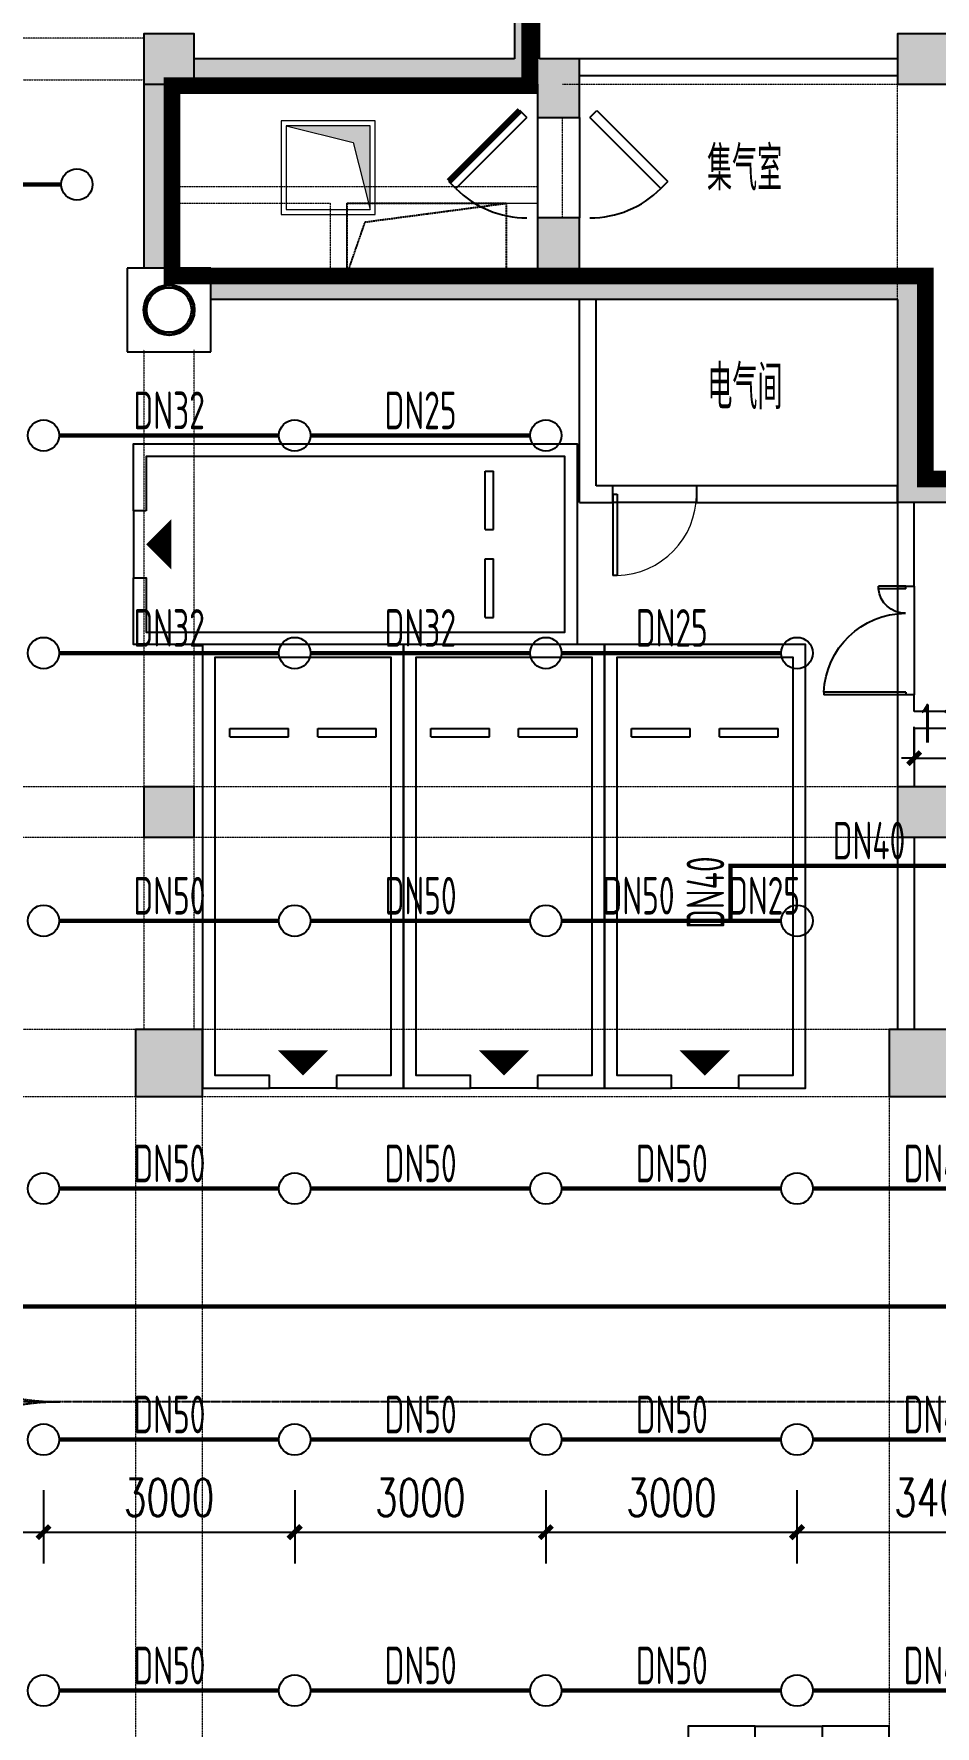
# Model space of a CAD drawing. Extents: x 6824721 to 16538177, y 2478193 to 6665639.
# Drawn here: x 8865599 to 8876364, y 2866526 to 2886751 of the extents above; entities that cross this region are included whole.
import ezdxf

# ---------------------------------------------------------------- set-up
doc = ezdxf.new("R2010")
doc.units = 0
doc.header["$LTSCALE"] = 10
for name, pattern in [('__DASH', [0.35, 0.25, -0.1]), ('CONTINOUS', [0]), ('DASH', [0.35, 0.25, -0.1])]:
    doc.linetypes.add(name, pattern=pattern)
for name, color, linetype in [('0-wo', 8, 'Continuous'), ('00-停车位', 67, 'Continuous'), ('PUB_HATCH', 8, 'Continuous'), ('R_人防洗消集水坑', 32, 'Continuous'), ('S-梁-实线', 4, 'CONTINOUS'), ('S-梁-虚线', 4, 'DASH'), ('W-EQUIP_喷头', 7, 'Continuous'), ('W-PIPE-喷淋中', 6, 'Continuous'), ('W-TEXT_喷淋', 7, 'Continuous'), ('W-TWT_DIM', 3, 'Continuous'), ('WALL', 9, 'Continuous')]:
    doc.layers.add(name, color=color, linetype=linetype)
doc.layers.add('钢梁', color=141, linetype='Continuous', lineweight=18)
doc.styles.add('8B2_02', font='tssdeng.shx', dxfattribs={"width": 0.7, "bigfont": 'TSSDCHN.shx'})
doc.styles.add('_TCH_DIM_T3', font='SIMPLEX', dxfattribs={"width": 0.705882, "bigfont": 'GBCBIG'})
doc.styles.add('_TWT_PIPEDN', font='TSSDENG', dxfattribs={"width": 0.8, "height": 3.5, "bigfont": 'TSSDCHN'})
doc.dimstyles.new('_TWT_ARCH&&150', dxfattribs={"dimtxt": 446.25, "dimasz": 150, "dimexe": 375, "dimexo": 450, "dimgap": 189.375, "dimtad": 1, "dimdec": 0, "dimzin": 0, "dimdsep": 46, "dimtxsty": '_TCH_DIM_T3', "dimblk": 'ARCHTICK', "dimcen": 0.09, "dimclrt": 7, "dimazin": 2, "dimtfac": 1, "dimtdec": 0, "dimtix": 1, "dimtmove": 2, "dimatfit": 3, "dimfxl": 0, "dimtolj": 1, "dimtzin": 0, "dimarcsym": 0})

# ---------------------------------------------------------------- blocks, each defined once
blk = doc.blocks.new('车位2400x5300')
at = {"layer": '00-停车位', "color": 251}
for p, q in [((-875, -1000), (-175, -1000)), ((-875, -1100), (-875, -1000)), ((-175, -1100), (-175, -1000)), ((175, -1000), (875, -1000)), ((175, -1100), (175, -1000)), ((875, -1100), (875, -1000)), ((-875, -1100), (-175, -1100)), ((175, -1100), (875, -1100)), ((400, -5300), (-400, -5300))]:
    blk.add_line(p, q, dxfattribs=at)
blk.add_lwpolyline([(400, -5150), (400, -5300), (1200, -5300), (1200, 0), (-1200, 0), (-1200, -5300), (-400, -5300), (-400, -5150), (-1050, -5150), (-1050, -150), (1050, -150), (1050, -5150), (400, -5150)], dxfattribs=at)
blk.add_lwpolyline([(0, -5150, 0, 600, 0), (0, -4850, 600, 600, 0)], format="xyseb", dxfattribs=at)
blk = doc.blocks.new('洗消污水集水坑')
at = {"layer": 'R_人防洗消集水坑', "lineweight": 15}
h = blk.add_hatch(color=256, dxfattribs=at)
h.dxf.hatch_style = 1
h.paths.add_polyline_path([(161254, 16997), (162054, 17197), (161054, 17197), (161054, 16197)])
for points in [[(162114, 17257), (160994, 17257), (160994, 16137), (162114, 16137)], [(162054, 17197), (161054, 17197), (161054, 16197), (162054, 16197)]]:
    blk.add_lwpolyline(points, close=True, dxfattribs=at)
blk.add_lwpolyline([(161054, 16197), (161254, 16997), (162054, 17197)], dxfattribs=at)
blk = doc.blocks.new('洗消坑')
at = {"layer": 'R_人防洗消集水坑', "lineweight": 15, "rotation": 270}
blk.add_blockref('洗消污水集水坑', (121153, -190096), dxfattribs=at)
blk = doc.blocks.new('_FZH')
blk.add_lwpolyline([(-0.5, -0.5), (0.5, -0.5), (0.5, 0.5), (-0.5, 0.5)], close=True)
at = {"layer": 'PUB_HATCH'}
blk.add_solid([(-0.5, -0.5), (0.5, -0.5), (-0.5, 0.5), (0.5, 0.5)], dxfattribs=at)
blk = doc.blocks.new('$DorLib2D$00000075')
for p, q in [((-0.207, 1.02), (-0.136, 1.09)), ((0.5, 0.313), (-0.207, 1.02)), ((0.5, 0.313), (0.571, 0.383)), ((0.5, -0.313), (-0.207, -1.02)), ((0.5, -0.313), (0.571, -0.383)), ((0.571, -0.383), (-0.136, -1.09)), ((-0.207, -1.02), (-0.136, -1.09))]:
    blk.add_line(p, q)
at = {"const_width": 0.0625}
blk.add_lwpolyline([(0.571, 0.383), (-0.136, 1.09)], dxfattribs=at)
for centre, start, end in [((0.5, 0.313), 135, 180), ((0.5, -0.313), 180, 225)]:
    blk.add_arc(centre, 1, start, end)
blk = doc.blocks.new('$DorLib2D$00000225')
at = {"color": 0}
for p, q in [((0.475, -0.001), (0.475, 0.752)), ((0.475, 0.752), (0.5, 0.752)), ((0.5, -0.001), (0.5, 0.752)), ((-0.5, 0), (-0.5, 0.252)), ((-0.475, 0.252), (-0.5, 0.252)), ((-0.475, 0), (-0.475, 0.252)), ((-0.475, 0), (-0.5, 0)), ((0.475, -0.001), (0.5, -0.001))]:
    blk.add_line(p, q, dxfattribs=at)
for centre, radius, start, end in [((0.505, -0.002), 0.755, 92.2493, 179.7238), ((-0.501, 0.003), 0.251, 359.7899, 84.0974)]:
    blk.add_arc(centre, radius, start, end, dxfattribs=at)
blk = doc.blocks.new('$DorLib2D$00000001')
for p, q in [((0.45, 0.975), (0.5, 0.975)), ((0.45, 0), (0.45, 0.975)), ((0.5, 0), (0.5, 0.975)), ((0.5, 0), (0.45, 0))]:
    blk.add_line(p, q)
at = {"lineweight": 13}
blk.add_arc((0.475, 0), 0.975, 91.4693, 180, dxfattribs=at)
blk = doc.blocks.new('jkytk')
at = {"layer": 'WALL', "color": 1, "const_width": 200}
for points in [[(8519064, 2958073), (8600964, 2958077), (8600964, 2890959), (8590564, 2883869, -0.196817), (8587964, 2882721), (8583164, 2882721), (8583164, 2889377), (8575664, 2889377), (8575664, 2890077), (8570864, 2890077), (8570864, 2892502), (8561864, 2892502), (8561864, 2894777), (8566139, 2894777), (8566139, 2912952), (8537789, 2912952), (8537789, 2943777), (8519064, 2943773), (8519063, 2958073)], [(8498935, 2895326), (8528589, 2895402), (8528589, 2885652), (8531939, 2885652), (8531939, 2887852), (8537789, 2887852), (8537789, 2912952), (8566139, 2912952), (8566139, 2894777), (8561864, 2894777), (8561864, 2892502), (8570864, 2892502), (8570864, 2890077), (8575664, 2890077), (8575664, 2889377), (8583164, 2889377), (8583164, 2882720), (8587793, 2882720, 0.208661)]]:
    blk.add_lwpolyline(points, format="xyb", dxfattribs=at)
blk = doc.blocks.new('LIANGMOBAN')
at = {"layer": 'S-梁-实线', "lineweight": 18}
for p, q in [((1999866, 170753), (2002141, 170753)), ((1999866, 169903), (1999866, 170753)), ((2002141, 170753), (2002141, 170578))]:
    blk.add_line(p, q, dxfattribs=at)
at = {"layer": 'S-梁-虚线', "color": 8, "lineweight": 18}
for p, q in [((1997441, 172728), (1989166, 172728)), ((2006441, 172478), (2002441, 172478)), ((1989166, 172228), (1997441, 172228)), ((2002441, 172178), (2006441, 172178)), ((2006441, 163778), (2006441, 172178)), ((2002141, 171778), (2002141, 170953)), ((2002441, 170578), (2002441, 171778)), ((1997741, 170953), (2002141, 170953)), ((1997741, 170753), (1999666, 170753)), ((1999666, 170753), (1999666, 169903)), ((1997441, 169003), (1997441, 163778)), ((1998041, 163778), (1998041, 169003)), ((1997441, 163778), (1989041, 163778)), ((2006441, 163778), (1998041, 163778)), ((1989041, 163178), (1997441, 163178)), ((1997441, 163178), (1997441, 160878)), ((1998041, 163178), (2006441, 163178)), ((1998041, 160878), (1998041, 163178)), ((2006441, 163178), (2006441, 160878)), ((1997341, 160878), (1989216, 160878)), ((2006341, 160878), (1998141, 160878)), ((1989216, 160078), (1997341, 160078)), ((1997341, 160078), (1997341, 151878)), ((1998141, 151878), (1998141, 160078)), ((1998141, 160078), (2006341, 160078)), ((2006341, 160078), (2006341, 151878))]:
    blk.add_line(p, q, dxfattribs=at)
blk = doc.blocks.new('_ArchTick')
at = {"color": 0, "linetype": 'ByBlock', "const_width": 0.4}
blk.add_lwpolyline([(-0.5, -0.5), (0.5, 0.5)], dxfattribs=at)
blk = doc.blocks.new('*D560')
at = {"layer": 'Defpoints', "color": 0, "transparency": 16777216}
for p in [(8862714, 2869797), (8865714, 2869797), (8865714, 2868845)]:
    blk.add_point(p, dxfattribs=at)
at = {"layer": 'W-TWT_DIM', "color": 0, "lineweight": -2, "transparency": 16777216}
for p, q in [((8862714, 2869347), (8862714, 2868470)), ((8865714, 2869347), (8865714, 2868470)), ((8862714, 2868845), (8865714, 2868845))]:
    blk.add_line(p, q, dxfattribs=at)
at = {"layer": 'W-TWT_DIM', "color": 0, "lineweight": -2, "transparency": 16777216, "xscale": 150, "yscale": 150, "zscale": 150, "rotation": 180}
blk.add_blockref('_ArchTick', (8862714, 2868845), dxfattribs=at)
at = {"layer": 'W-TWT_DIM', "color": 0, "lineweight": -2, "transparency": 16777216, "xscale": 150, "yscale": 150, "zscale": 150}
blk.add_blockref('_ArchTick', (8865714, 2868845), dxfattribs=at)
at = {"layer": 'W-TWT_DIM', "color": 7, "transparency": 16777216, "insert": (8864214, 2869258), "char_height": 446.2, "attachment_point": 5, "style": '_TCH_DIM_T3'}
blk.add_mtext('\\A1;3000', dxfattribs=at)
blk = doc.blocks.new('*D561')
at = {"layer": 'Defpoints', "color": 0, "transparency": 16777216}
for p in [(8865714, 2869797), (8868714, 2869797), (8868714, 2868845)]:
    blk.add_point(p, dxfattribs=at)
at = {"layer": 'W-TWT_DIM', "color": 0, "lineweight": -2, "transparency": 16777216}
for p, q in [((8865714, 2869347), (8865714, 2868470)), ((8868714, 2869347), (8868714, 2868470)), ((8865714, 2868845), (8868714, 2868845))]:
    blk.add_line(p, q, dxfattribs=at)
at = {"layer": 'W-TWT_DIM', "color": 0, "lineweight": -2, "transparency": 16777216, "xscale": 150, "yscale": 150, "zscale": 150, "rotation": 180}
blk.add_blockref('_ArchTick', (8865714, 2868845), dxfattribs=at)
at = {"layer": 'W-TWT_DIM', "color": 0, "lineweight": -2, "transparency": 16777216, "xscale": 150, "yscale": 150, "zscale": 150}
blk.add_blockref('_ArchTick', (8868714, 2868845), dxfattribs=at)
at = {"layer": 'W-TWT_DIM', "color": 7, "transparency": 16777216, "insert": (8867214, 2869258), "char_height": 446.2, "attachment_point": 5, "style": '_TCH_DIM_T3'}
blk.add_mtext('\\A1;3000', dxfattribs=at)
blk = doc.blocks.new('*D562')
at = {"layer": 'Defpoints', "color": 0, "transparency": 16777216}
for p in [(8868714, 2869797), (8871714, 2869797), (8871714, 2868845)]:
    blk.add_point(p, dxfattribs=at)
at = {"layer": 'W-TWT_DIM', "color": 0, "lineweight": -2, "transparency": 16777216}
for p, q in [((8868714, 2869347), (8868714, 2868470)), ((8871714, 2869347), (8871714, 2868470)), ((8868714, 2868845), (8871714, 2868845))]:
    blk.add_line(p, q, dxfattribs=at)
at = {"layer": 'W-TWT_DIM', "color": 0, "lineweight": -2, "transparency": 16777216, "xscale": 150, "yscale": 150, "zscale": 150, "rotation": 180}
blk.add_blockref('_ArchTick', (8868714, 2868845), dxfattribs=at)
at = {"layer": 'W-TWT_DIM', "color": 0, "lineweight": -2, "transparency": 16777216, "xscale": 150, "yscale": 150, "zscale": 150}
blk.add_blockref('_ArchTick', (8871714, 2868845), dxfattribs=at)
at = {"layer": 'W-TWT_DIM', "color": 7, "transparency": 16777216, "insert": (8870214, 2869258), "char_height": 446.2, "attachment_point": 5, "style": '_TCH_DIM_T3'}
blk.add_mtext('\\A1;3000', dxfattribs=at)
blk = doc.blocks.new('*D563')
at = {"layer": 'Defpoints', "color": 0, "transparency": 16777216}
for p in [(8871714, 2869797), (8874714, 2869797), (8874714, 2868845)]:
    blk.add_point(p, dxfattribs=at)
at = {"layer": 'W-TWT_DIM', "color": 0, "lineweight": -2, "transparency": 16777216}
for p, q in [((8871714, 2869347), (8871714, 2868470)), ((8874714, 2869347), (8874714, 2868470)), ((8871714, 2868845), (8874714, 2868845))]:
    blk.add_line(p, q, dxfattribs=at)
at = {"layer": 'W-TWT_DIM', "color": 0, "lineweight": -2, "transparency": 16777216, "xscale": 150, "yscale": 150, "zscale": 150, "rotation": 180}
blk.add_blockref('_ArchTick', (8871714, 2868845), dxfattribs=at)
at = {"layer": 'W-TWT_DIM', "color": 0, "lineweight": -2, "transparency": 16777216, "xscale": 150, "yscale": 150, "zscale": 150}
blk.add_blockref('_ArchTick', (8874714, 2868845), dxfattribs=at)
at = {"layer": 'W-TWT_DIM', "color": 7, "transparency": 16777216, "insert": (8873214, 2869258), "char_height": 446.2, "attachment_point": 5, "style": '_TCH_DIM_T3'}
blk.add_mtext('\\A1;3000', dxfattribs=at)
blk = doc.blocks.new('*D564')
at = {"layer": 'Defpoints', "color": 0, "transparency": 16777216}
for p in [(8874714, 2869797), (8878114, 2869797), (8878114, 2868845)]:
    blk.add_point(p, dxfattribs=at)
at = {"layer": 'W-TWT_DIM', "color": 0, "lineweight": -2, "transparency": 16777216}
for p, q in [((8874714, 2869347), (8874714, 2868470)), ((8878114, 2869347), (8878114, 2868470)), ((8874714, 2868845), (8878114, 2868845))]:
    blk.add_line(p, q, dxfattribs=at)
at = {"layer": 'W-TWT_DIM', "color": 0, "lineweight": -2, "transparency": 16777216, "xscale": 150, "yscale": 150, "zscale": 150, "rotation": 180}
blk.add_blockref('_ArchTick', (8874714, 2868845), dxfattribs=at)
at = {"layer": 'W-TWT_DIM', "color": 0, "lineweight": -2, "transparency": 16777216, "xscale": 150, "yscale": 150, "zscale": 150}
blk.add_blockref('_ArchTick', (8878114, 2868845), dxfattribs=at)
at = {"layer": 'W-TWT_DIM', "color": 7, "transparency": 16777216, "insert": (8876414, 2869258), "char_height": 446.2, "attachment_point": 5, "style": '_TCH_DIM_T3'}
blk.add_mtext('\\A1;3400', dxfattribs=at)
blk = doc.blocks.new('*D718')
at = {"layer": 'Defpoints', "color": 0, "transparency": 16777216}
for p in [(8877214, 2878095), (8876114, 2877601), (8877214, 2877601)]:
    blk.add_point(p, dxfattribs=at)
at = {"layer": 'W-TWT_DIM', "color": 0, "lineweight": -2, "transparency": 16777216}
for p, q in [((8876114, 2878051), (8876114, 2878470)), ((8877214, 2878051), (8877214, 2878470)), ((8876114, 2878095), (8875964, 2878095)), ((8876114, 2878095), (8877214, 2878095)), ((8877214, 2878095), (8877364, 2878095))]:
    blk.add_line(p, q, dxfattribs=at)
at = {"layer": 'W-TWT_DIM', "color": 0, "lineweight": -2, "transparency": 16777216, "xscale": 150, "yscale": 150, "zscale": 150}
blk.add_blockref('_ArchTick', (8876114, 2878095), dxfattribs=at)
at = {"layer": 'W-TWT_DIM', "color": 0, "lineweight": -2, "transparency": 16777216, "xscale": 150, "yscale": 150, "zscale": 150, "rotation": 180}
blk.add_blockref('_ArchTick', (8877214, 2878095), dxfattribs=at)
at = {"layer": 'W-TWT_DIM', "color": 7, "transparency": 16777216, "insert": (8876664, 2878507), "char_height": 446.2, "attachment_point": 5, "style": '_TCH_DIM_T3'}
blk.add_mtext('\\A1;1100', dxfattribs=at)
blk = doc.blocks.new('$TwtSys$00000125')
blk.add_circle((0, 0, 0), 1)

msp = doc.modelspace()

# ---------------------------------------------------------------- hatches: boundary and pattern name
at = {"layer": '0-wo'}
for points in [[(8871639.1, 2886451.5), (8871639.1, 2887451.5), (8871339.1, 2887451.5), (8871339.1, 2886451.5), (8871489.1, 2886351.5)], [(8867514.1, 2886451.5), (8867514.1, 2886151.5), (8871489.1, 2886151.5), (8871489.1, 2886351.5), (8871339.1, 2886451.5)], [(8871614.1, 2886151.5), (8872114.1, 2886451.5), (8871639.1, 2886451.5), (8871489.1, 2886351.5), (8871489.1, 2886151.5)], [(8871614.1, 2886151.5), (8871614.1, 2885751.5), (8872114.1, 2885751.5), (8872114.1, 2886451.5)], [(8866914.1, 2883951.5), (8867214.1, 2883951.5), (8867214.1, 2886151.5), (8866914.1, 2886151.5)], [(8872114.1, 2883876.5), (8872114.1, 2884551.5), (8871614.1, 2884551.5), (8871614.1, 2883876.5), (8871780.8, 2883776.5)], [(8867714.1, 2883876.5), (8867714.1, 2883576.5), (8871614.1, 2883576.5), (8871780.8, 2883776.5), (8871614.1, 2883876.5)], [(8872214.1, 2883576.5), (8872214.1, 2883876.5), (8872114.1, 2883876.5), (8871780.8, 2883776.5), (8871614.1, 2883576.5)], [(8875914.1, 2883576.5), (8876214.1, 2883876.5), (8872214.1, 2883876.5), (8872214.1, 2883576.5)], [(8876214.1, 2883876.5), (8875914.1, 2883576.5), (8875914.1, 2881151.5), (8876214.1, 2881451.5)], [(8880714.1, 2881151.5), (8881014.1, 2881451.5), (8876214.1, 2881451.5), (8875914.1, 2881151.5)]]:
    msp.add_hatch(color=8, dxfattribs=at).paths.add_polyline_path(points)
at = {"layer": 'W-PIPE-喷淋中'}
for points in [[(8873920.2, 2876809.1), (8873894, 2876809.1), (8873894, 2876835.3)], [(8873920.2, 2876809.1), (8873920.2, 2876835.3), (8873894, 2876835.3)]]:
    msp.add_hatch(color=256, dxfattribs=at).paths.add_polyline_path(points)

# ---------------------------------------------------------------- linework, layer by layer
at = {"layer": '0-wo', "color": 8}
for p, q in [((8871339.1, 2887451.5), (8871339.1, 2886451.5)), ((8871639.1, 2886451.5), (8871639.1, 2887451.5)), ((8871339.1, 2886451.5), (8867514.1, 2886451.5)), ((8872114.1, 2886451.5), (8871639.1, 2886451.5)), ((8872114.1, 2885751.5), (8872114.1, 2886451.5)), ((8875914.1, 2886451.5), (8872114.1, 2886451.5)), ((8866914.1, 2886151.5), (8866914.1, 2883951.5)), ((8867214.1, 2886151.5), (8867214.1, 2883951.5)), ((8871489.1, 2886151.5), (8867514.1, 2886151.5)), ((8871614.1, 2886151.5), (8871489.1, 2886151.5)), ((8871614.1, 2886151.5), (8871614.1, 2885751.5)), ((8875914.1, 2886251.5), (8872114.1, 2886251.5)), ((8871614.1, 2885751.5), (8872114.1, 2885751.5)), ((8871614.1, 2885751.5), (8871614.1, 2884551.5)), ((8872114.1, 2885751.5), (8872114.1, 2884551.5)), ((8872114.1, 2884551.5), (8871614.1, 2884551.5)), ((8871614.1, 2884551.5), (8871614.1, 2883876.5)), ((8872114.1, 2883876.5), (8872114.1, 2884551.5)), ((8867714.1, 2883951.5), (8866714.1, 2883951.5)), ((8866714.1, 2883951.5), (8866714.1, 2882951.5)), ((8867714.1, 2883951.5), (8866714.1, 2883951.5)), ((8866714.1, 2883951.5), (8866714.1, 2882951.5)), ((8867714.1, 2882951.5), (8867714.1, 2883951.5)), ((8867714.1, 2882951.5), (8867714.1, 2883951.5)), ((8871614.1, 2883876.5), (8867714.1, 2883876.5)), ((8872214.1, 2883876.5), (8872114.1, 2883876.5)), ((8876214.1, 2883876.5), (8872214.1, 2883876.5)), ((8876214.1, 2883876.5), (8876214.1, 2881451.5)), ((8871614.1, 2883576.5), (8867714.1, 2883576.5)), ((8872214.1, 2883576.5), (8871614.1, 2883576.5)), ((8872114.1, 2881151.5), (8872114.1, 2883576.5)), ((8875914.1, 2883576.5), (8872214.1, 2883576.5)), ((8872314.1, 2881351.5), (8872314.1, 2883576.5)), ((8875914.1, 2883576.5), (8875914.1, 2881151.5)), ((8866714.1, 2882951.5), (8867714.1, 2882951.5)), ((8866714.1, 2882951.5), (8867714.1, 2882951.5)), ((8872514.1, 2881351.5), (8872314.1, 2881351.5)), ((8872514.1, 2881151.5), (8872514.1, 2881351.5)), ((8873514.1, 2881351.5), (8872514.1, 2881351.5)), ((8875914.1, 2881351.5), (8873514.1, 2881351.5)), ((8873514.1, 2881351.5), (8873514.1, 2881151.5)), ((8875914.1, 2881151.5), (8875914.1, 2881351.5)), ((8881014.1, 2881451.5), (8876214.1, 2881451.5)), ((8872114.1, 2881151.5), (8872514.1, 2881151.5)), ((8873514.1, 2881151.5), (8872514.1, 2881151.5)), ((8873514.1, 2881151.5), (8875914.1, 2881151.5)), ((8875914.1, 2881151.5), (8875914.1, 2880151.5)), ((8876114.1, 2881151.5), (8875914.1, 2881151.5)), ((8880714.1, 2881151.5), (8875914.1, 2881151.5)), ((8876114.1, 2880151.5), (8876114.1, 2881151.5)), ((8875914.1, 2880151.5), (8876114.1, 2880151.5)), ((8875914.1, 2880151.5), (8875914.1, 2878851.5)), ((8876114.1, 2880151.5), (8876114.1, 2878851.5)), ((8876114.1, 2878851.5), (8875914.1, 2878851.5)), ((8875914.1, 2878851.5), (8875914.1, 2878551.5)), ((8876114.1, 2878651.5), (8876114.1, 2878851.5)), ((8880714.1, 2878651.5), (8876114.1, 2878651.5)), ((8875914.1, 2878551.5), (8875914.1, 2877751.5)), ((8880714.1, 2878451.5), (8876114.1, 2878451.5)), ((8876114.1, 2878451.5), (8876114.1, 2877751.5)), ((8875914.1, 2877151.5), (8875914.1, 2874851.5)), ((8876114.1, 2877151.5), (8876114.1, 2874851.5))]:
    msp.add_line(p, q, dxfattribs=at)
at = {"layer": '0-wo', "color": 8, "linetype": 'DASH'}
msp.add_lwpolyline([(8871239.1, 2883876.5), (8869339.1, 2883876.5), (8869339.1, 2884726.5), (8871239.1, 2884726.5)], close=True, dxfattribs=at)
msp.add_lwpolyline([(8869339.1, 2883876.5), (8869556, 2884503), (8871239.1, 2884726.5)], dxfattribs=at)
at = {"layer": '0-wo', "color": 8, "lineweight": 35}
msp.add_lwpolyline([(8866944.1, 2883451.5, -1), (8867484.1, 2883451.5, -1)], format="xyb", close=True, dxfattribs=at)
at = {"layer": '0-wo', "color": 8, "linetype": '__DASH', "ltscale": 1.5}
for points in [[(8865914.1, 2870401.5, -0.4142136), (8862914.1, 2873401.5)], [(8865914.1, 2870401.5, 0.4142136), (8862914.1, 2867401.5)]]:
    msp.add_lwpolyline(points, format="xyb", dxfattribs=at)
msp.add_lwpolyline([(8888814.1, 2870401.5), (8782889.1, 2870401.5)], dxfattribs=at)
at = {"layer": '0-wo', "color": 8, "lineweight": 35}
msp.add_circle((8867214.1, 2883451.5), 300, dxfattribs=at)
msp.add_circle((8867214.1, 2883451.5), 300, dxfattribs=at)
at = {"layer": 'W-PIPE-喷淋中', "ltscale": 1.5, "const_width": 52.5}
for points in [[(8864228.5, 2884951.5), (8865925.7, 2884951.5)], [(8868526.6, 2881951.5), (8865901.6, 2881951.5)], [(8871526.6, 2881951.5), (8868901.6, 2881951.5)], [(8865901.6, 2879351.5), (8868526.6, 2879351.5)], [(8868901.6, 2879351.5), (8871526.6, 2879351.5)], [(8871901.6, 2879351.5), (8874526.6, 2879351.5)], [(8873920.2, 2876151.5), (8873920.2, 2876809.1)], [(8873920.2, 2876809.1), (8877214.1, 2876809.1)], [(8865901.6, 2876151.5), (8868526.6, 2876151.5)], [(8868901.6, 2876151.5), (8871526.6, 2876151.5)], [(8871901.6, 2876151.5), (8873920.2, 2876151.5)], [(8873920.2, 2876151.5), (8874526.6, 2876151.5)], [(8865901.6, 2872951.5), (8868526.6, 2872951.5)], [(8868901.6, 2872951.5), (8871526.6, 2872951.5)], [(8871901.6, 2872951.5), (8874526.6, 2872951.5)], [(8874901.6, 2872951.5), (8877926.6, 2872951.5)], [(8864228.5, 2871540.5), (8887994, 2871540.5)], [(8865901.6, 2869951.5), (8868526.6, 2869951.5)], [(8868901.6, 2869951.5), (8871526.6, 2869951.5)], [(8871901.6, 2869951.5), (8874526.6, 2869951.5)], [(8874901.6, 2869951.5), (8877926.6, 2869951.5)], [(8865901.6, 2866951.5), (8868526.6, 2866951.5)], [(8868901.6, 2866951.5), (8871526.6, 2866951.5)], [(8871901.6, 2866951.5), (8874526.6, 2866951.5)], [(8874901.6, 2866951.5), (8877926.6, 2866951.5)]]:
    msp.add_lwpolyline(points, dxfattribs=at)

# ---------------------------------------------------------------- block references
msp.add_blockref('jkytk', (305383.7, -8645.8))
at = {"layer": '0-wo', "color": 8}
for name, p in [('洗消坑', (8731264.1, 3236801.5)), ('车位2400x5300', (8868814.1, 2879451.5)), ('车位2400x5300', (8871214.1, 2879451.5)), ('车位2400x5300', (8873614.1, 2879451.5))]:
    msp.add_blockref(name, p, dxfattribs=at)
for name, p, xscale, yscale, zscale, rotation in [('_FZH', (8867214.1, 2886451.5), 600, 600, 600, 90), ('_FZH', (8876214.1, 2886451.5), 600, 600, 600, 90), ('$DorLib2D$00000075', (8871864.1, 2885151.5), -1200, -1200, 500, 270), ('$DorLib2D$00000001', (8873014.1, 2881251.5), 1000, 1000, 1000, 180), ('$DorLib2D$00000225', (8876014.1, 2879501.5), 1300, -1300, 200, 270), ('_FZH', (8867214.1, 2877451.5), 600, 600, 600, 90), ('_FZH', (8876214.1, 2877451.5), 600, 600, 600, 90), ('_FZH', (8867214.1, 2874451.5), 800, 800, 800, 90), ('_FZH', (8876214.1, 2874451.5), 800, 800, 800, 90)]:
    msp.add_blockref(name, p, dxfattribs=dict(at, xscale=xscale, yscale=yscale, zscale=zscale, rotation=rotation))
at = {"layer": '0-wo', "color": 8, "xscale": -1, "rotation": 270}
msp.add_blockref('车位2400x5300', (8872089.1, 2880651.5), dxfattribs=at)
at = {"layer": '0-wo', "color": 8, "rotation": 180}
msp.add_blockref('车位2400x5300', (8874614.1, 2861226.5), dxfattribs=at)
at = {"layer": 'W-EQUIP_喷头', "xscale": 187.5, "yscale": 187.5, "zscale": 187.5}
for p in [(8866113.2, 2884951.5), (8865714.1, 2881951.5), (8868714.1, 2881951.5), (8871714.1, 2881951.5), (8865714.1, 2879351.5), (8868714.1, 2879351.5), (8871714.1, 2879351.5), (8874714.1, 2879351.5), (8865714.1, 2876151.5), (8868714.1, 2876151.5), (8871714.1, 2876151.5), (8874714.1, 2876151.5), (8865714.1, 2872951.5), (8868714.1, 2872951.5), (8871714.1, 2872951.5), (8874714.1, 2872951.5), (8865714.1, 2869951.5), (8868714.1, 2869951.5), (8871714.1, 2869951.5), (8874714.1, 2869951.5), (8865714.1, 2866951.5), (8868714.1, 2866951.5), (8871714.1, 2866951.5), (8874714.1, 2866951.5)]:
    msp.add_blockref('$TwtSys$00000125', p, dxfattribs=at)
at = {"layer": '钢梁', "color": 6}
msp.add_blockref('LIANGMOBAN', (6869472.7, 2713973), dxfattribs=at)

# ---------------------------------------------------------------- texts
at = {"layer": '0-wo', "color": 6, "style": '8B2_02', "width": 0.6}
for s, p in [('集气室', (8873639.3, 2884878.8)), ('电气间', (8873643.4, 2882265.4))]:
    msp.add_text(s, height=525, dxfattribs=at).set_placement(p)
at = {"layer": 'W-TEXT_喷淋', "style": '_TWT_PIPEDN', "width": 0.64}
for s, p in [('DN32', (8866787.6, 2882026.5)), ('DN25', (8869787.6, 2882026.5)), ('DN32', (8866787.6, 2879426.5)), ('DN32', (8869787.6, 2879426.5)), ('DN25', (8872787.6, 2879426.5)), ('DN40', (8875140.7, 2876884.1)), ('DN50', (8866787.6, 2876226.5)), ('DN50', (8869787.6, 2876226.5)), ('DN50', (8872390.7, 2876226.5)), ('DN25', (8873890.7, 2876226.5)), ('DN50', (8866787.6, 2873026.5)), ('DN50', (8869787.6, 2873026.5)), ('DN50', (8872787.6, 2873026.5)), ('DN40', (8875987.6, 2873026.5)), ('DN50', (8866787.6, 2870026.5)), ('DN50', (8869787.6, 2870026.5)), ('DN50', (8872787.6, 2870026.5)), ('DN40', (8875987.6, 2870026.5)), ('DN50', (8866787.6, 2867026.5)), ('DN50', (8869787.6, 2867026.5)), ('DN50', (8872787.6, 2867026.5)), ('DN40', (8875987.6, 2867026.5))]:
    msp.add_text(s, height=450, dxfattribs=at).set_placement(p)
msp.add_text('DN40', height=450, rotation=90, dxfattribs=at).set_placement((8873845.2, 2876053.8))

# ---------------------------------------------------------------- dimensions: what is measured, and where the dimension line sits
at = {"layer": 'W-TWT_DIM'}
for p1, p2, distance, picture, middle in [((8876114.1, 2877601.5), (8877214.1, 2877601.5), 493.2, '*D718', (8876664.1, 2878507.1)), ((8862714.1, 2869797.2), (8865714.1, 2869797.2), -951.9, '*D560', (8864214.1, 2869257.8)), ((8865714.1, 2869797.2), (8868714.1, 2869797.2), -951.9, '*D561', (8867214.1, 2869257.8)), ((8868714.1, 2869797.2), (8871714.1, 2869797.2), -951.9, '*D562', (8870214.1, 2869257.8)), ((8871714.1, 2869797.2), (8874714.1, 2869797.2), -951.9, '*D563', (8873214.1, 2869257.8)), ((8874714.1, 2869797.2), (8878114.1, 2869797.2), -951.9, '*D564', (8876414.1, 2869257.8))]:
    dim = msp.add_aligned_dim(p1=p1, p2=p2, distance=distance, dimstyle='_TWT_ARCH&&150', dxfattribs=at)
    dim.commit()
    dim.dimension.update_dxf_attribs({"geometry": picture, "text_midpoint": middle})

doc.saveas('drawing.dxf')
